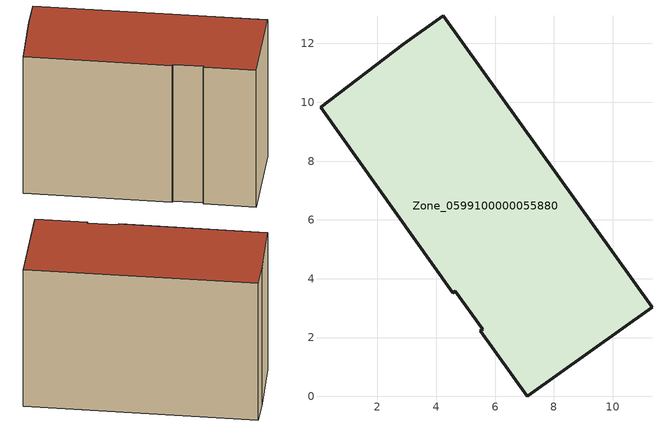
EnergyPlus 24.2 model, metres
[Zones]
Zone_0599100000055880
 floor ground (C_G): 0.07,9.83 2.88,11.98 4.24,12.95 11.34,3.03 7.1,0 5.5,2.23 5.58,2.28 4.64,3.58 4.57,3.53 z0
 wall outside (C_F): 7.1,0 11.34,3.03 4.24,12.95 2.88,11.98 0.07,9.83 4.57,3.53 4.64,3.58 5.58,2.28 5.5,2.23 7.1,0 z0:8.13
 roof outside (C_R): 2.88,11.98 0.07,9.83 4.57,3.53 4.64,3.58 5.58,2.28 5.5,2.23 7.1,0 11.34,3.03 4.24,12.95 z8.13
[BUILDING]
Pand.0599100000055880: North Axis=0; Terrain=City; Loads Convergence Tolerance Value=0.04; Temperature Convergence Tolerance Value=0.4; Solar Distribution=FullExterior; Maximum Number of Warmup Days=25; Minimum Number of Warmup Days=1
[Site:Location]
Rotterdam.The.Hague.AP_ZH_NLD Design_Conditions: Latitude=51.96; Longitude=4.45; Time Zone=1; Elevation=-4.5
[SITE:GROUNDTEMPERATURE:BUILDINGSURFACE]
18, 18, 18, 18, 18, 18, 18, 18, 18, 18, 18, 18
[MATERIAL] Thermal Absorptance=0.9; Solar Absorptance=0.7; Visible Absorptance=0.7
Name | Roughness | Thickness | Conductivity | Density | Specific Heat
G.TC.1975-1991 | MediumSmooth | 0.15 | 0.288461 | 540 | 1210
F.TC.1975-1991 | Rough | 0.3 | 0.230769 | 1920 | 840
R.TC.1975-1991 | MediumRough | 0.2 | 0.153846 | 1500 | 1000
[CONSTRUCTION]
C_G: G.TC.1975-1991
C_F: F.TC.1975-1991
C_R: R.TC.1975-1991
[ZONE]
Zone_0599100000055880: Type=1; Multiplier=1; Ceiling Height=Autocalculate; Volume=Autocalculate; Floor Area=autocalculate; Part of Total Floor Area=Yes
[ZONEINFILTRATION:DESIGNFLOWRATE]
Infil_Zone_0599100000055880: Zone or ZoneList or Space or SpaceList=Zone_0599100000055880; Schedule=AlwaysOn; Design Flow Rate Calculation Method=Flow/Area; Flow Rate per Floor Area=0.003; Constant Term Coefficient=1; Temperature Term Coefficient=0; Velocity Term Coefficient=0; Velocity Squared Term Coefficient=0
[HVACTEMPLATE:ZONE:IDEALLOADSAIRSYSTEM]
Zone_0599100000055880: Maximum Heating Supply Air Temperature=50; Minimum Cooling Supply Air Temperature=13; Maximum Heating Supply Air Humidity Ratio=0.0156; Minimum Cooling Supply Air Humidity Ratio=0.0077; Heating Limit=NoLimit; Cooling Limit=NoLimit; Dehumidification Control Type=ConstantSensibleHeatRatio; Cooling Sensible Heat Ratio=0.7; Dehumidification Setpoint=60; Humidification Control Type=None; Humidification Setpoint=30; Outdoor Air Method=None; Outdoor Air Flow Rate per Person=0.00944; Outdoor Air Flow Rate per Zone Floor Area=0; Outdoor Air Flow Rate per Zone=0; Demand Controlled Ventilation Type=None; Outdoor Air Economizer Type=NoEconomizer; Heat Recovery Type=None; Sensible Heat Recovery Effectiveness=0.7; Latent Heat Recovery Effectiveness=0.65
[ZONECONTROL:THERMOSTAT]
ThermostatControl_Zone_0599100000055880: Zone or ZoneList=Zone_0599100000055880; Control Type Schedule=DualSetpointControlType; Control 1=Thermostat_Zone_0599100000055880; Temperature Difference Between Cutout And Setpoint=0
[THERMOSTATSETPOINT:DUALSETPOINT]
Thermostat_Zone_0599100000055880: Heating Setpoint Temperature Schedule=HeatingSetpoint_Zone_0599100000055880; Cooling Setpoint Temperature Schedule=CoolingSetpoint_Zone_0599100000055880
[SCHEDULE:COMPACT]
HeatingSetpoint_Zone_0599100000055880: Through: 12/31, For: AllDays, Until: 24:00, 21
CoolingSetpoint_Zone_0599100000055880: Through: 12/31, For: AllDays, Until: 24:00, 24
DualSetpointControlType: Through: 12/31, For: AllDays, Until: 24:00, 4
AlwaysOn: Through: 12/31, For: AllDays, Until: 24:00, 1
